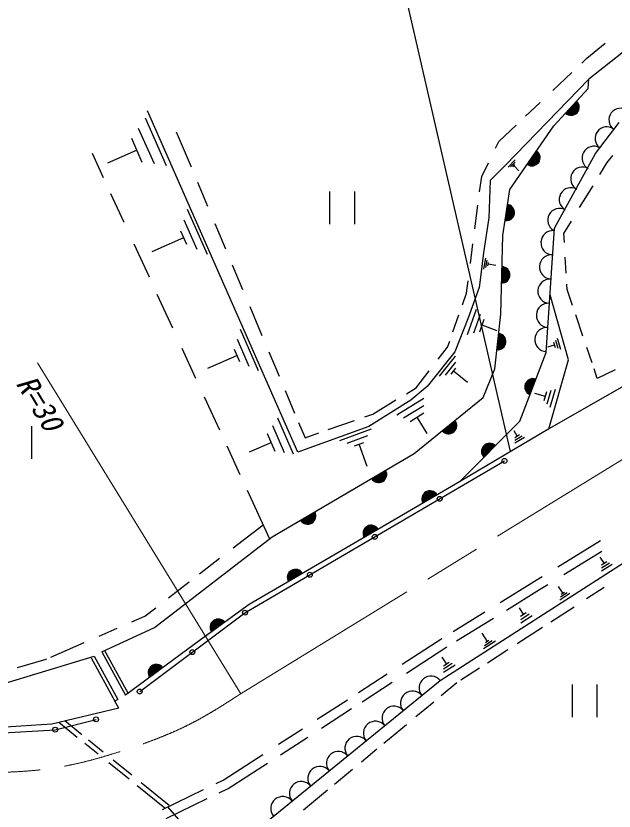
# Model space of a CAD drawing. Units: millimetres, scale not verified. Extents: x 40000 to 680000, y 20000 to 380000.
# Drawn here: x 186437 to 223012, y 242679 to 291329 of the extents above; entities that cross this region are included whole.
import ezdxf
from ezdxf.enums import TextEntityAlignment as Align

# ---------------------------------------------------------------- set-up
doc = ezdxf.new("R2010")
doc.units = ezdxf.units.MM
doc.header["$LTSCALE"] = 1000
doc.linetypes.add('CHAIN', pattern=[18.5, 12, -1.5, 3.5, -1.5])
for name, color, linetype, lineweight in [('M-BGD', 7, 'Continuous', 25), ('M-BMK', 2, 'CHAIN', 13), ('M-STR-HTXT', 7, 'Continuous', 13), ('M-STR-STR3', 7, 'Continuous', 25), ('M-STR-STRC', 7, 'Continuous', 25)]:
    doc.layers.add(name, color=color, linetype=linetype, lineweight=lineweight)
doc.styles.add('ＭＳ ゴシック', font='')
doc.styles.get('ＭＳ ゴシック').set_extended_font_data('MS Gothic')

msp = doc.modelspace()

# ---------------------------------------------------------------- linework, layer by layer
at = {"layer": 'M-BGD'}
for p, q in [((227410, 292153), (221465, 287456)), ((221345, 288739), (222466, 289669)), ((221034, 288444), (221345, 288739)), ((219270, 286773), (220434, 287876)), ((221465, 287456), (216364, 282192)), ((221425, 286891), (221465, 287453)), ((219336, 284602), (221425, 286891)), ((217600, 285190), (218490, 286034)), ((194336, 285090), (195626, 282180)), ((203672, 264639), (194474, 285525)), ((215962, 283638), (217025, 284645)), ((216645, 280706), (219336, 284602)), ((221867, 282915), (223313, 284803)), ((193916, 284470), (194886, 282290)), ((196241, 284240), (197144, 282094)), ((193496, 283850), (194136, 282390)), ((215767, 283239), (215962, 283638)), ((191092, 282932), (191779, 281440)), ((192066, 282350), (193816, 283120)), ((219376, 278336), (221867, 282915)), ((222590, 282352), (222926, 282782)), ((214918, 281509), (215330, 282348)), ((215440, 281268), (216364, 282192)), ((216526, 282070), (216966, 282520)), ((216676, 282090), (216956, 282380)), ((216816, 282100), (216946, 282230)), ((217196, 281860), (216886, 282170)), ((222145, 281626), (222590, 282352)), ((214790, 280569), (214918, 281509)), ((215440, 281268), (215360, 278979)), ((197535, 281163), (198158, 279683)), ((220906, 279598), (221727, 280941)), ((192227, 280464), (193037, 278703)), ((205638, 278578), (205638, 280578)), ((207138, 280578), (207138, 278578)), ((216203, 277894), (216645, 280706)), ((214495, 278308), (214677, 279742)), ((196906, 279510), (198126, 276760)), ((196706, 278850), (197506, 277060)), ((215360, 278979), (215039, 276970)), ((219939, 278015), (220405, 278778)), ((198600, 278632), (199256, 277071)), ((218854, 270745), (219376, 278336)), ((196506, 278180), (196876, 277360)), ((216083, 273074), (216203, 277894)), ((219972, 277456), (219939, 278015)), ((193648, 277376), (194577, 275357)), ((194766, 276920), (196696, 277770)), ((214226, 276190), (214377, 277377)), ((215039, 276970), (214757, 274721)), ((215056, 275830), (215166, 276510)), ((215176, 275930), (215246, 276380)), ((220082, 275584), (220023, 276576)), ((199667, 276094), (200296, 274599)), ((215296, 276030), (215326, 276240)), ((215786, 276060), (215316, 276140)), ((213994, 274359), (214092, 275128)), ((220140, 274600), (220121, 274922)), ((214757, 274721), (214075, 272793)), ((220476, 273607), (220140, 274600)), ((195058, 274312), (196010, 272242)), ((213741, 273643), (213994, 274359)), ((220234, 270280), (219096, 274264)), ((200740, 273545), (201480, 271785)), ((213159, 271997), (213527, 273038)), ((214056, 271840), (214606, 273380)), ((214436, 271930), (214846, 273080)), ((215721, 269740), (216083, 273074)), ((221110, 271731), (220665, 273048)), ((214075, 272793), (213271, 270785)), ((214806, 272010), (215076, 272780)), ((200146, 272160), (201256, 269630)), ((215866, 272070), (214946, 272400)), ((199966, 271550), (200686, 269910)), ((219426, 271500), (219576, 271000)), ((219536, 271620), (219736, 270950)), ((196578, 271006), (197424, 269168)), ((212264, 270335), (212829, 271066)), ((212829, 271066), (212962, 271439)), ((218966, 271090), (219366, 271210)), ((219316, 271370), (219416, 271040)), ((221662, 270100), (221341, 271049)), ((198166, 269780), (199946, 270560)), ((199776, 270940), (200106, 270180)), ((201901, 270784), (202528, 269293)), ((213271, 270785), (211584, 268656)), ((212336, 269280), (213316, 270510)), ((217248, 266527), (218854, 270745)), ((227410, 270865), (219055, 266085)), ((212696, 269350), (213326, 270150)), ((219019, 266064), (220234, 270280)), ((210902, 268576), (211711, 269621)), ((213046, 269410), (213336, 269780)), ((214056, 268910), (213196, 269600)), ((214998, 267973), (215721, 269740)), ((221987, 269138), (221787, 269731)), ((223072, 269669), (221987, 269138)), ((210311, 268217), (210902, 268576)), ((211584, 268656), (210580, 267812)), ((202902, 268405), (203481, 267026)), ((218146, 268250), (218806, 268060)), ((218886, 268330), (218726, 267780)), ((219146, 268410), (218906, 267580)), ((219406, 268480), (219086, 267380)), ((197950, 268024), (198881, 266001)), ((210580, 267812), (208010, 266206)), ((208251, 266969), (209675, 267832)), ((209726, 266930), (211376, 267950)), ((210781, 264559), (214998, 267973)), ((210136, 266730), (211376, 267500)), ((202426, 266730), (203396, 264530)), ((207781, 266805), (208251, 266969)), ((210546, 266520), (211376, 267040)), ((211576, 265790), (210966, 266780)), ((187393, 266236), (187393, 264236)), ((202116, 266260), (202836, 264610)), ((208010, 266206), (203672, 264639)), ((203720, 266458), (204114, 265523)), ((205535, 266020), (207136, 266579)), ((213593, 262856), (217248, 266527)), ((201796, 265790), (202276, 264690)), ((204114, 265523), (204950, 265815)), ((206246, 265360), (208186, 266060)), ((206696, 265190), (207956, 265650)), ((219055, 266085), (213552, 262832)), ((216876, 265960), (217086, 265600)), ((217236, 265690), (216936, 265510)), ((200716, 264660), (202036, 265240)), ((207136, 265020), (207716, 265230)), ((217386, 265620), (216936, 265350)), ((217536, 265540), (216936, 265180)), ((199333, 265017), (200132, 263281)), ((207916, 263770), (207426, 265130)), ((202105, 259458), (210781, 264559)), ((200444, 254817), (216314, 264104)), ((213552, 262832), (206363, 258615)), ((200574, 262319), (201947, 259336)), ((212382, 250674), (228613, 261093)), ((199725, 258791), (201548, 260202)), ((194916, 253915), (202105, 259458)), ((219572, 257630), (222176, 259242)), ((206363, 258615), (200699, 255321)), ((219935, 257149), (222261, 258589)), ((197663, 257195), (198894, 258148)), ((222146, 258220), (222406, 257830)), ((222566, 257930), (222236, 257720)), ((222736, 257850), (222236, 257540)), ((222896, 257770), (222236, 257350)), ((218139, 256743), (218619, 257040)), ((195759, 255722), (197032, 256707)), ((216047, 255446), (218139, 256743)), ((218455, 256233), (218968, 256550)), ((219596, 256430), (219886, 255990)), ((216428, 254976), (218455, 256233)), ((220316, 256000), (219686, 255590)), ((220146, 256030), (219736, 255760)), ((219976, 256050), (219786, 255930)), ((221327, 255676), (222414, 256379)), ((194324, 254611), (194983, 255120)), ((200699, 255321), (197727, 253152)), ((217206, 255110), (217476, 254690)), ((219151, 254268), (220569, 255186)), ((193518, 254259), (194324, 254611)), ((194006, 249996), (200444, 254817)), ((213172, 253664), (215110, 254865)), ((213383, 253089), (215631, 254482)), ((217646, 254800), (217296, 254580)), ((217826, 254720), (217306, 254380)), ((218006, 254630), (217306, 254180)), ((191524, 253388), (192623, 253868)), ((191687, 252414), (194916, 253915)), ((214926, 253560), (215256, 253050)), ((217082, 252931), (218645, 253942)), ((188575, 252100), (190620, 252994)), ((197727, 253152), (193133, 249763)), ((210056, 251666), (212473, 253231)), ((215756, 253070), (215026, 252600)), ((215556, 253100), (215086, 252790)), ((215356, 253120), (215146, 252980)), ((191863, 252509), (193296, 249883)), ((210327, 251126), (212794, 252724)), ((215267, 251756), (216514, 252563)), ((185046, 250288), (191216, 252160)), ((191040, 252064), (192486, 249413)), ((191216, 252160), (192662, 249509)), ((191687, 252414), (193133, 249763)), ((212486, 252090), (212766, 251670)), ((186540, 251455), (188293, 251977)), ((188293, 251977), (188315, 251987)), ((212936, 251780), (212586, 251550)), ((213116, 251700), (212586, 251360)), ((213296, 251610), (212586, 251160)), ((207390, 249940), (209137, 251071)), ((213651, 250711), (214783, 251444)), ((199919, 240533), (212382, 250674)), ((207608, 249366), (209450, 250558)), ((212434, 249745), (213403, 250551)), ((220461, 248432), (220461, 250432)), ((221961, 250432), (221961, 248432)), ((192662, 249509), (192486, 249413)), ((192735, 248972), (192486, 249413)), ((204867, 248305), (206702, 249494)), ((210900, 248471), (211986, 249374)), ((192735, 248972), (188642, 248007)), ((205119, 247754), (206960, 248946)), ((188832, 247657), (191337, 248290)), ((190474, 247345), (189428, 248192)), ((178622, 247079), (188832, 247657)), ((188642, 248007), (185455, 247803)), ((190192, 247188), (189058, 248105)), ((202493, 246768), (203956, 247716)), ((208941, 246842), (210314, 247984)), ((202610, 246129), (204282, 247212)), ((191464, 246157), (190661, 246808)), ((191778, 246289), (190880, 247016)), ((207562, 245696), (208509, 246483)), ((193524, 244876), (192383, 245799)), ((199114, 244580), (201527, 246143)), ((193356, 244626), (192109, 245635)), ((199409, 244056), (201814, 245613)), ((205915, 244327), (207025, 245250)), ((195803, 243030), (194105, 244405)), ((198683, 244371), (199114, 244580)), ((195537, 242860), (193858, 244219)), ((195406, 242787), (197901, 243993)), ((198871, 243796), (199409, 244056)), ((204028, 242759), (205490, 243974)), ((195627, 242228), (198136, 243441))]:
    msp.add_line(p, q, dxfattribs=at)
for centre in [(216314, 264104), (212346, 261783), (208379, 259461), (204411, 257139), (200444, 254817), (197225, 252407), (194006, 249996), (191337, 248290), (188832, 247657)]:
    msp.add_circle(centre, 150, dxfattribs=at)
for centre, radius, start, end in [((220381, 285746), 500, 227.6264, 47.6264), ((220381, 285746), 500, 227.6264, 47.6264), ((220381, 285746), 450, 227.6264, 47.6264), ((220381, 285746), 400, 227.6264, 47.6264), ((220381, 285746), 350, 227.6264, 47.6264), ((220381, 285746), 300, 227.6264, 47.6264), ((220381, 285746), 250, 227.6264, 47.6264), ((220381, 285746), 200, 227.6264, 47.6264), ((220381, 285746), 150, 227.6264, 47.6264), ((220381, 285746), 100, 227.6264, 47.6264), ((220381, 285746), 50, 227.6264, 47.6264), ((223408, 284968), 709, 53.1301, 233.1301), ((222557, 283833), 709, 53.1301, 233.1301), ((221781, 282632), 724, 61.0736, 241.0736), ((217991, 282654), 500, 235.3663, 55.3663), ((217991, 282654), 500, 235.3663, 55.3663), ((217991, 282654), 450, 235.3663, 55.3663), ((217991, 282654), 400, 235.3663, 55.3663), ((217991, 282654), 350, 235.3663, 55.3663), ((217991, 282654), 300, 235.3663, 55.3663), ((217991, 282654), 250, 235.3663, 55.3663), ((217991, 282654), 200, 235.3663, 55.3663), ((217991, 282654), 150, 235.3663, 55.3663), ((217991, 282654), 100, 235.3663, 55.3663), ((217991, 282654), 50, 235.3663, 55.3663), ((221080, 281363), 724, 61.0736, 241.0736), ((220379, 280095), 724, 61.0736, 241.0736), ((216424, 279300), 500, 261.0694, 81.0694), ((216424, 279300), 500, 261.0694, 81.0694), ((216424, 279300), 450, 261.0694, 81.0694), ((216424, 279300), 400, 261.0694, 81.0694), ((216424, 279300), 350, 261.0694, 81.0694), ((216424, 279300), 300, 261.0694, 81.0694), ((216424, 279300), 250, 261.0694, 81.0694), ((216424, 279300), 200, 261.0694, 81.0694), ((216424, 279300), 150, 261.0694, 81.0694), ((216424, 279300), 100, 261.0694, 81.0694), ((216424, 279300), 50, 261.0694, 81.0694), ((219678, 278827), 724, 61.0736, 241.0736), ((219281, 277452), 742, 86.3915, 266.3915), ((219188, 275970), 742, 86.3915, 266.3915), ((216143, 275484), 500, 268.5679, 88.5679), ((216143, 275484), 500, 268.5679, 88.5679), ((216143, 275484), 450, 268.5679, 88.5679), ((216143, 275484), 400, 268.5679, 88.5679), ((216143, 275484), 350, 268.5679, 88.5679), ((216143, 275484), 300, 268.5679, 88.5679), ((216143, 275484), 250, 268.5679, 88.5679), ((216143, 275484), 200, 268.5679, 88.5679), ((216143, 275484), 150, 268.5679, 88.5679), ((216143, 275484), 100, 268.5679, 88.5679), ((216143, 275484), 50, 268.5679, 88.5679), ((219094, 274488), 742, 86.3915, 266.3915), ((219001, 273006), 742, 86.3915, 266.3915), ((218907, 271524), 742, 86.3915, 266.3915), ((215902, 271407), 500, 263.8114, 83.8114), ((215902, 271407), 500, 263.8114, 83.8114), ((215902, 271407), 450, 263.8114, 83.8114), ((215902, 271407), 400, 263.8114, 83.8114), ((215902, 271407), 350, 263.8114, 83.8114), ((215902, 271407), 300, 263.8114, 83.8114), ((215902, 271407), 250, 263.8114, 83.8114), ((215902, 271407), 200, 263.8114, 83.8114), ((215902, 271407), 150, 263.8114, 83.8114), ((215902, 271407), 100, 263.8114, 83.8114), ((215902, 271407), 50, 263.8114, 83.8114), ((218051, 268636), 500, 69.1455, 249.1455), ((218051, 268636), 500, 69.1455, 249.1455), ((218051, 268636), 450, 69.1455, 249.1455), ((218051, 268636), 400, 69.1455, 249.1455), ((218051, 268636), 350, 69.1455, 249.1455), ((218051, 268636), 300, 69.1455, 249.1455), ((218051, 268636), 250, 69.1455, 249.1455), ((218051, 268636), 200, 69.1455, 249.1455), ((218051, 268636), 150, 69.1455, 249.1455), ((218051, 268636), 100, 69.1455, 249.1455), ((218051, 268636), 50, 69.1455, 249.1455), ((212890, 266266), 500, 218.991, 38.991), ((212890, 266266), 500, 218.991, 38.991), ((212890, 266266), 450, 218.991, 38.991), ((212890, 266266), 400, 218.991, 38.991), ((212890, 266266), 350, 218.991, 38.991), ((212890, 266266), 300, 218.991, 38.991), ((212890, 266266), 250, 218.991, 38.991), ((212890, 266266), 200, 218.991, 38.991), ((212890, 266266), 150, 218.991, 38.991), ((212890, 266266), 100, 218.991, 38.991), ((212890, 266266), 50, 218.991, 38.991), ((215400, 264680), 500, 45, 225), ((215400, 264680), 500, 45, 225), ((215400, 264680), 450, 45, 225), ((215400, 264680), 400, 45, 225), ((215400, 264680), 350, 45, 225), ((215400, 264680), 300, 45, 225), ((215400, 264680), 250, 45, 225), ((215400, 264680), 200, 45, 225), ((215400, 264680), 150, 45, 225), ((215400, 264680), 100, 45, 225), ((215400, 264680), 50, 45, 225), ((208612, 263284), 500, 210.4539, 30.4539), ((208612, 263284), 500, 210.4539, 30.4539), ((208612, 263284), 450, 210.4539, 30.4539), ((208612, 263284), 400, 210.4539, 30.4539), ((208612, 263284), 350, 210.4539, 30.4539), ((208612, 263284), 300, 210.4539, 30.4539), ((208612, 263284), 250, 210.4539, 30.4539), ((208612, 263284), 200, 210.4539, 30.4539), ((208612, 263284), 150, 210.4539, 30.4539), ((208612, 263284), 100, 210.4539, 30.4539), ((208612, 263284), 50, 210.4539, 30.4539), ((211755, 261778), 500, 30.3956, 210.3955), ((211755, 261778), 500, 30.3956, 210.3955), ((211755, 261778), 450, 30.3956, 210.3955), ((211755, 261778), 400, 30.3956, 210.3955), ((211755, 261778), 350, 30.3956, 210.3955), ((211755, 261778), 300, 30.3956, 210.3955), ((211755, 261778), 250, 30.3956, 210.3955), ((211755, 261778), 200, 30.3956, 210.3955), ((211755, 261778), 150, 30.3956, 210.3955), ((211755, 261778), 100, 30.3956, 210.3955), ((211755, 261778), 50, 30.3956, 210.3955), ((204274, 260733), 500, 210.4539, 30.4539), ((204274, 260733), 500, 210.4539, 30.4539), ((204274, 260733), 450, 210.4539, 30.4539), ((204274, 260733), 400, 210.4539, 30.4539), ((204274, 260733), 350, 210.4539, 30.4539), ((204274, 260733), 300, 210.4539, 30.4539), ((204274, 260733), 250, 210.4539, 30.4539), ((204274, 260733), 200, 210.4539, 30.4539), ((204274, 260733), 150, 210.4539, 30.4539), ((204274, 260733), 100, 210.4539, 30.4539), ((204274, 260733), 50, 210.4539, 30.4539), ((208160, 259669), 500, 30.3956, 210.3955), ((208160, 259669), 500, 30.3956, 210.3955), ((208160, 259669), 450, 30.3956, 210.3955), ((208160, 259669), 400, 30.3956, 210.3955), ((208160, 259669), 350, 30.3956, 210.3955), ((208160, 259669), 300, 30.3956, 210.3955), ((208160, 259669), 250, 30.3956, 210.3955), ((208160, 259669), 200, 30.3956, 210.3955), ((208160, 259669), 150, 30.3956, 210.3955), ((208160, 259669), 100, 30.3956, 210.3955), ((208160, 259669), 50, 30.3956, 210.3955), ((203531, 256968), 500, 30.1806, 210.1806), ((203531, 256968), 500, 30.1806, 210.1806), ((203531, 256968), 450, 30.1806, 210.1806), ((203531, 256968), 400, 30.1806, 210.1806), ((203531, 256968), 350, 30.1806, 210.1806), ((203531, 256968), 300, 30.1806, 210.1806), ((203531, 256968), 250, 30.1806, 210.1806), ((203531, 256968), 200, 30.1806, 210.1806), ((203531, 256968), 150, 30.1806, 210.1806), ((203531, 256968), 100, 30.1806, 210.1806), ((203531, 256968), 50, 30.1806, 210.1806), ((198808, 253931), 500, 36.3023, 216.3023), ((198808, 253931), 500, 36.3023, 216.3023), ((198808, 253931), 450, 36.3023, 216.3023), ((198808, 253931), 400, 36.3023, 216.3023), ((198808, 253931), 350, 36.3023, 216.3023), ((198808, 253931), 300, 36.3023, 216.3023), ((198808, 253931), 250, 36.3023, 216.3023), ((198808, 253931), 200, 36.3023, 216.3023), ((198808, 253931), 150, 36.3023, 216.3023), ((198808, 253931), 100, 36.3023, 216.3023), ((198808, 253931), 50, 36.3023, 216.3023), ((195025, 251152), 500, 36.3023, 216.3023), ((195025, 251152), 500, 36.3023, 216.3023), ((195025, 251152), 450, 36.3023, 216.3023), ((195025, 251152), 400, 36.3023, 216.3023), ((195025, 251152), 350, 36.3023, 216.3023), ((195025, 251152), 300, 36.3023, 216.3023), ((195025, 251152), 250, 36.3023, 216.3023), ((195025, 251152), 200, 36.3023, 216.3023), ((195025, 251152), 150, 36.3023, 216.3023), ((195025, 251152), 100, 36.3023, 216.3023), ((195025, 251152), 50, 36.3023, 216.3023), ((211816, 250213), 730, 39.1344, 219.1344), ((210683, 249291), 730, 39.1344, 219.1344), ((209550, 248369), 730, 39.1344, 219.1344), ((208417, 247447), 730, 39.1344, 219.1344), ((207284, 246526), 730, 39.1344, 219.1344), ((206151, 245604), 730, 39.1344, 219.1344), ((205018, 244682), 730, 39.1344, 219.1344), ((203885, 243760), 730, 39.1344, 219.1344), ((202751, 242838), 730, 39.1344, 219.1344)]:
    msp.add_arc(centre, radius, start, end, dxfattribs=at)
at = {"layer": 'M-BMK'}
msp.add_line((200117, 249805), (229836, 268070), dxfattribs=at)
msp.add_open_spline([(176022, 246091), (177341, 245794), (178660, 245497), (179995, 245317), (181206, 245154), (182431, 245087), (183658, 245059), (185368, 245019), (187085, 245055), (188766, 245317), (190379, 245568), (191958, 246029), (193513, 246555), (194694, 246955), (195862, 247393), (196970, 247948), (198057, 248492), (199087, 249149), (200117, 249805)], degree=3, knots=[0, 0, 0, 0, 1, 1, 1, 2, 2, 2, 3, 3, 3, 4, 4, 4, 5, 5, 5, 6, 6, 6, 6], dxfattribs=at)
at = {"layer": 'M-STR-HTXT'}
msp.add_line((187747, 270095), (200190, 249850), dxfattribs=at)
at = {"layer": 'M-STR-STR3'}
msp.add_line((195707, 242933), (209942, 226655), dxfattribs=at)
at = {"layer": 'M-STR-STRC'}
msp.add_line((216681, 264682), (208673, 299567), dxfattribs=at)

# ---------------------------------------------------------------- texts
at = {"layer": 'M-STR-HTXT', "style": 'ＭＳ ゴシック', "oblique": 15}
msp.add_text('R=30', height=1320, rotation=301.218, dxfattribs=at).set_placement((186962, 269201), align=Align.MIDDLE_LEFT)

doc.saveas('drawing.dxf')
